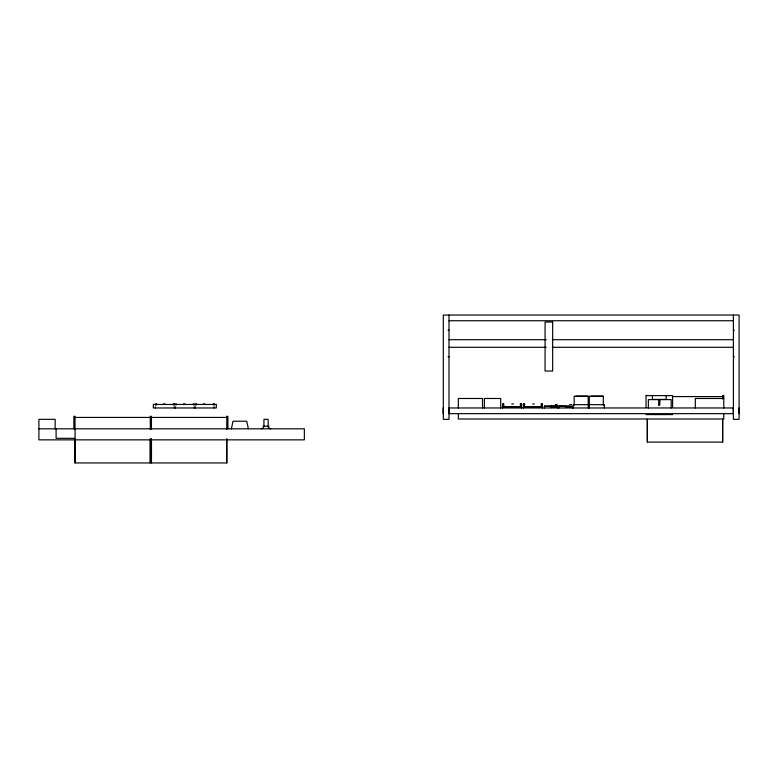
<?xml version="1.0" encoding="UTF-8"?>
<svg xmlns="http://www.w3.org/2000/svg" width="778" height="778" viewBox="0 0 778 778"><rect width="100%" height="100%" fill="white"/><g stroke="black" fill="none" stroke-linecap="round" stroke-linejoin="round"><path stroke-width="1.17" d="M74.999 462.949L74.999 438.996L74.999 462.949L150.31 462.949L150.31 438.996L150.31 462.949M151.447 462.949L151.447 438.996L151.447 462.949L226.768 462.949L226.768 438.996L226.768 462.949M647.335 442.089L647.335 419.342L647.335 442.089L722.645 442.089L722.645 419.342L722.645 442.089M231.377 428.814L233.021 421.229L246.733 421.229L248.396 428.814M449.003 320.74L733.411 320.74M448.05 330.222L449.003 330.222M733.411 330.222L734.364 330.222M449.003 339.704L546.234 339.704M552.312 339.704L733.411 339.704M449.003 347.289L546.234 347.289M552.312 347.289L733.411 347.289M448.05 356.771L449.003 356.771M733.411 356.771L734.364 356.771M646.197 395.448L647.335 395.448M672.844 396.586L722.645 396.586M723.783 398.482L695.337 398.482L695.337 407.964M163.477 403.976L165.208 403.976M183.384 403.976L185.125 403.976M203.291 403.976L205.032 403.976M511.759 403.976L513.49 403.976M532.609 403.976L534.35 403.976M555.375 404.589L557.038 404.589M569.778 404.589L571.451 404.589M502.578 404.93L503.716 404.93M520.394 404.93L521.532 404.93M523.429 404.93L524.567 404.93M541.255 404.93L542.392 404.93M658.83 405.114L659.793 405.114L659.88 399.425M544.892 406.447L557.408 406.067M569.797 406.447L559.304 406.067M502.578 406.826L521.532 406.826M523.429 406.826L542.392 406.826M544.425 406.826L544.892 406.067M550.493 406.826L557.884 406.826M565.236 406.826L572.297 406.826M646.041 414.596L672.581 414.596M74.999 417.436L150.31 417.436M151.447 417.436L226.768 417.436M38.9 428.814L304.354 428.814L304.354 439.852L38.9 439.852L38.9 419.342L55.16 419.342L55.16 428.814M738.944 407.964L738.944 413.653M733.411 315.051L733.411 419.342L739.1 419.342L739.1 315.051L443.314 315.051L443.314 419.342L449.003 419.342L449.003 315.051M723.783 407.964L723.783 395.448L722.645 395.448L722.645 398.978M723.783 413.478L723.783 418.992L458.33 418.992L458.33 413.478M672.581 407.487L672.581 395.632L646.041 395.632L646.041 407.487M671.21 407.964L671.21 399.62L648.366 399.62L648.366 407.964M666.172 395.632L666.172 399.425L652.441 399.425L652.431 395.632M658.742 399.425L658.742 405.114M604.389 407.964L604.389 404.667L573.24 404.667L573.24 407.964M603.31 405.309L603.31 396.206L589.277 396.206L589.277 407.964M602.931 396.206L591.173 396.206M588.353 404.667L588.353 407.964M588.197 405.309L588.197 396.206L574.174 396.206L574.174 405.309M587.818 396.206L576.07 396.206M572.297 407.964L572.297 406.067L558.828 406.067L558.828 407.964M565.557 406.067L565.557 407.584M557.884 407.964L557.884 406.067L544.425 406.067L544.425 407.964M551.155 406.067L551.155 407.584M542.392 407.964L542.392 403.976L541.255 403.976L541.255 407.205M542.013 403.976L542.013 407.205L523.808 407.205L523.808 403.976M541.634 403.976L541.634 407.205M524.567 407.205L524.567 403.976L523.429 403.976L523.429 407.964M524.187 403.976L524.187 407.205M521.532 407.964L521.532 403.976L520.394 403.976L520.394 407.205M521.153 403.976L521.153 407.205L502.958 407.205L502.958 403.976M520.774 403.976L520.774 407.205M503.716 407.205L503.716 403.976L502.578 403.976L502.578 407.964M503.337 403.976L503.337 407.205M500.682 407.964L500.682 398.482L484.422 398.482L484.422 407.964M482.525 407.964L482.525 398.482L458.33 398.482L458.33 407.964M443.159 407.964L443.159 413.653M270.783 428.814L268.887 428.435L268.887 426.159L263.197 426.159L263.197 428.435L261.301 428.814M268.177 426.918L268.128 419.332L263.956 419.332L263.907 426.918M227.896 428.814L227.896 416.298L226.768 416.298L226.768 429.417M214.213 406.826L214.213 407.964M195.249 406.826L195.249 407.964M194.306 404.93L194.306 403.976L193.168 403.976L193.168 404.93M194.306 406.826L194.306 407.964M176.48 404.93L176.48 403.976L175.342 403.976L175.342 404.93M175.342 406.826L175.342 407.964M174.389 406.826L174.389 407.964M155.435 406.826L155.435 407.964M151.447 429.417L151.447 416.298L150.31 416.298L150.31 429.417M73.861 428.814L73.861 416.298L74.999 416.298L75.067 438.296L56.104 438.296L56.104 428.814M552.652 322.053L545.067 322.053L545.067 371.028L552.652 371.028L552.652 322.053M156.572 403.976L155.435 403.976L155.435 404.93L156.572 404.93L156.572 403.976M174.389 403.976L173.251 403.976L173.251 404.93L174.389 404.93L174.389 403.976M196.387 403.976L195.249 403.976L195.249 404.93L196.387 404.93L196.387 403.976M214.213 403.976L213.075 403.976L213.075 404.93L214.213 404.93L214.213 403.976M216.294 404.453L153.344 404.453L153.344 407.964L216.294 407.964L216.294 404.453M733.255 407.964L448.848 407.964L448.848 413.653L733.255 413.653L733.255 407.964"/></g></svg>
